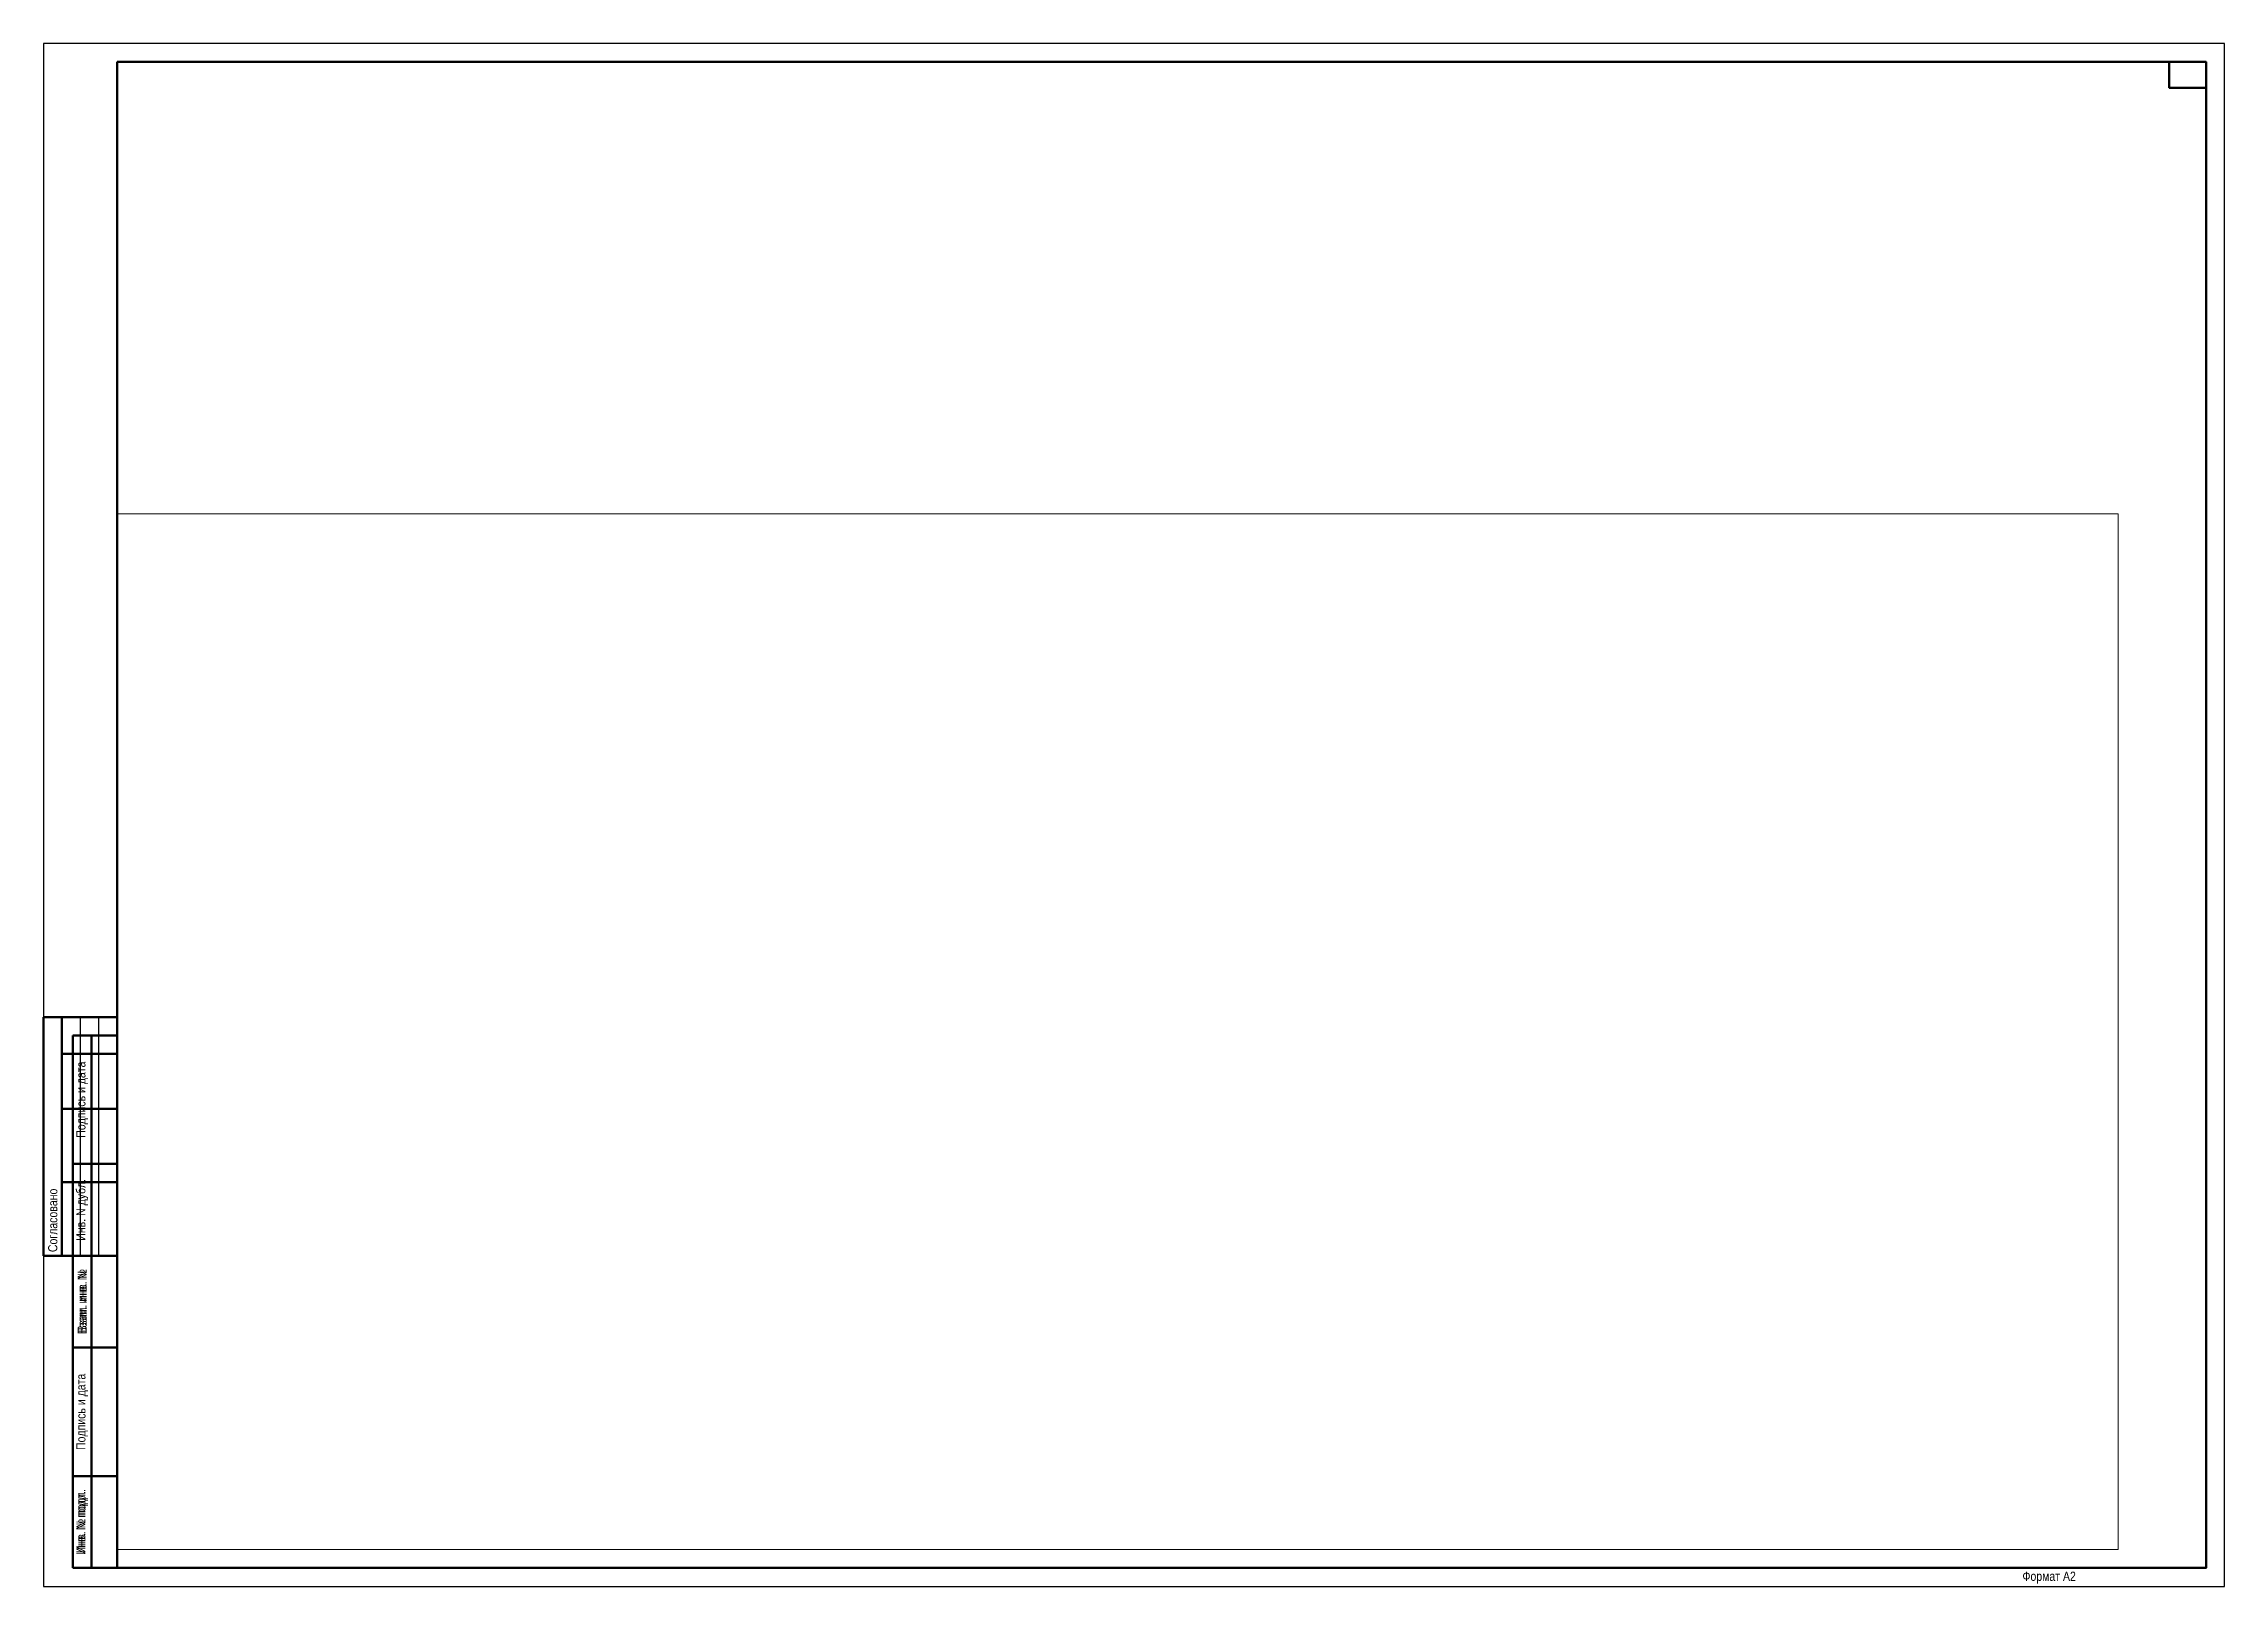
# Paper-space layout '03(3)' of a CAD drawing. Header units: millimetres. Extents: x -1 to 593, y -1 to 419.
import ezdxf
from ezdxf.enums import TextEntityAlignment as Align

# ---------------------------------------------------------------- set-up
doc = ezdxf.new("R2010")
doc.units = ezdxf.units.MM
doc.layers.add('Чертеж_оформление', color=7, linetype='Continuous')
doc.styles.add('2.5_Gost_RD', font='ARIALN.TTF', dxfattribs={"height": 2.5})
doc.styles.add('3.5_Gost_RD', font='ARIALN.TTF', dxfattribs={"height": 3.5})

# ---------------------------------------------------------------- blocks, each defined once
blk = doc.blocks.new('*T27')
at = {"layer": 'Чертеж_оформление', "color": 0, "linetype": 'ByBlock', "lineweight": 50, "ltscale": 100, "transparency": 16777216}
for p, q in [((0, 0), (0, 85)), ((0, 85), (12, 85)), ((5, 0), (5, 85)), ((12, 0), (12, 85)), ((0, 60), (12, 60)), ((0, 25), (12, 25)), ((0, 0), (12, 0))]:
    blk.add_line(p, q, dxfattribs=at)
at = {"layer": 'Чертеж_оформление', "color": 0, "ltscale": 100, "transparency": 16777216, "char_height": 2.5, "attachment_point": 5, "rotation": 90, "style": '2.5_Gost_RD'}
for s, insert, width in [('Взам. инв. №', (2.5, 72.5), 23), ('Подпись и дата', (2.5, 42.5), 33), ('Инв. № подл.', (2.5, 12.5), 23)]:
    blk.add_mtext(s, dxfattribs=dict(at, insert=insert, width=width))
blk = doc.blocks.new('*T28')
at = {"layer": 'Чертеж_оформление', "color": 0, "linetype": 'ByBlock', "lineweight": 50, "ltscale": 100, "transparency": 16777216}
for p, q in [((0, 0), (0, 65)), ((0, 65), (20, 65)), ((5, 0), (5, 65)), ((20, 0), (20, 65)), ((5, 55), (20, 55)), ((5, 40), (20, 40)), ((5, 20), (20, 20)), ((0, 0), (20, 0))]:
    blk.add_line(p, q, dxfattribs=at)
at = {"layer": 'Чертеж_оформление', "color": 0, "linetype": 'ByBlock', "lineweight": -2, "ltscale": 100, "transparency": 16777216}
for p, q in [((10, 0), (10, 65)), ((15, 0), (15, 65))]:
    blk.add_line(p, q, dxfattribs=at)
at = {"layer": 'Чертеж_оформление', "color": 0, "ltscale": 100, "transparency": 16777216, "insert": (2.5, 1), "char_height": 2.5, "width": 63, "attachment_point": 4, "rotation": 90, "style": '2.5_Gost_RD'}
blk.add_mtext('Согласовано', dxfattribs=at)
blk = doc.blocks.new('*T29')
at = {"layer": 'Чертеж_оформление', "color": 0, "linetype": 'ByBlock', "lineweight": 50, "ltscale": 100, "transparency": 16777216}
for p, q in [((0, 0), (0, 145)), ((0, 145), (12, 145)), ((5, 0), (5, 145)), ((12, 0), (12, 145)), ((0, 110), (12, 110)), ((0, 85), (12, 85)), ((0, 60), (12, 60)), ((0, 25), (12, 25)), ((0, 0), (12, 0))]:
    blk.add_line(p, q, dxfattribs=at)
at = {"layer": 'Чертеж_оформление', "color": 0, "ltscale": 100, "transparency": 16777216, "char_height": 2.5, "attachment_point": 5, "rotation": 90, "style": '2.5_Gost_RD'}
for s, insert, width in [('{\\C256;Подпись и дата}', (2.5, 127.5), 33), ('{\\C256;Инв. N дубл.}', (2.5, 97.5), 23), ('{\\C256;Взам. инв. N}', (2.5, 72.5), 23), ('Инв. N подл.', (2.5, 12.5), 23)]:
    blk.add_mtext(s, dxfattribs=dict(at, insert=insert, width=width))
blk = doc.blocks.new('*U26')
at = {"layer": 'Чертеж_оформление'}
blk.add_lwpolyline([(0, 0), (594, 0), (594, 420), (0, 420)], close=True, dxfattribs=at)
at = {"layer": 'Чертеж_оформление', "lineweight": 50}
for points in [[(20, 415), (589, 415), (589, 5), (20, 5)], [(579, 415), (589, 415), (589, 408), (579, 408)]]:
    blk.add_lwpolyline(points, close=True, dxfattribs=at)
for name, p in [('*T28', (0, 90)), ('*T29', (8, 5)), ('*T27', (8, 5))]:
    blk.add_blockref(name, p)
at = {"layer": 'Чертеж_оформление', "style": '3.5_Gost_RD', "flags": 8}
blk.add_attdef('Стр.', text='', height=3.5, dxfattribs=at).set_placement((584, 412), align=Align.MIDDLE_CENTER)
at = {"layer": 'Чертеж_оформление', "style": '2.5_Gost_RD', "flags": 8}
blk.add_attdef('ФОРМАТ', text='', height=2.5, dxfattribs=at).set_placement((539, 4), align=Align.TOP_LEFT)

psp = doc.layouts.new('03(3)')

# ---------------------------------------------------------------- block references
at = {"ltscale": 100}
ref = psp.add_blockref('*U26', (-0.79, -0.79), dxfattribs=at)
ref.add_attrib('ФОРМАТ', 'Формат А2', dxfattribs={"layer": 'Чертеж_оформление', "height": 2.5, "style": '2.5_Gost_RD', "flags": 8}).set_placement((538.21, 3.21), align=Align.TOP_LEFT)

# ---------------------------------------------------------------- viewports
at = {"layer": 'Defpoints', "view_target_point": (-1531.5333, 1671.5617)}
psp.add_viewport(center=(291.76, 150.21), size=(545.1, 282), view_center_point=(2410.4672, -2135.4064), view_height=281.999997, dxfattribs=at)

doc.saveas('drawing.dxf')
